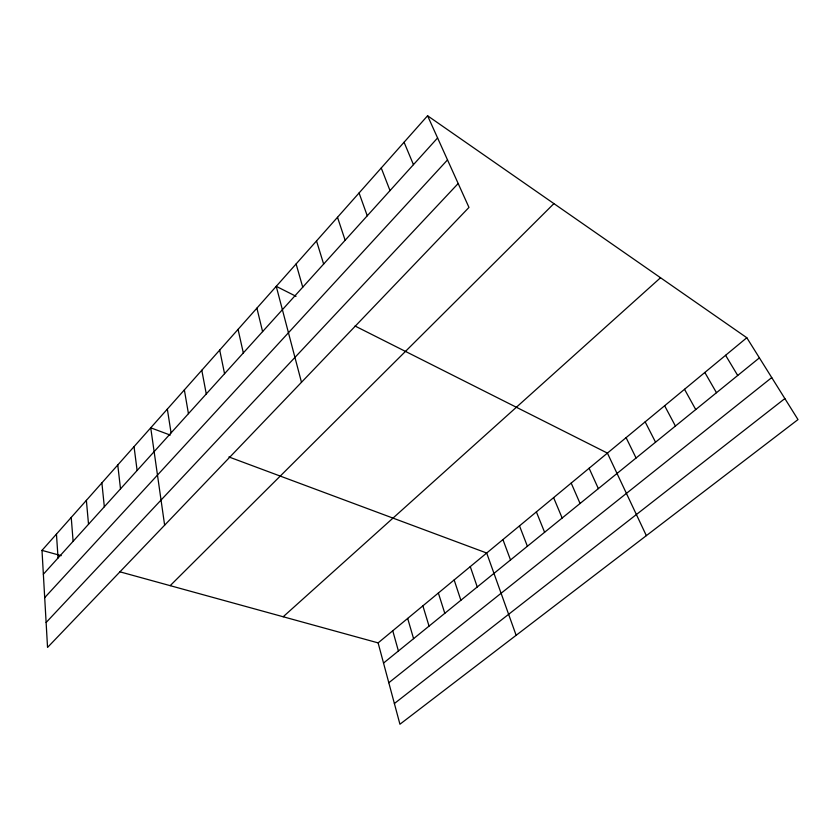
<?xml version="1.0" encoding="UTF-8"?>
<svg xmlns="http://www.w3.org/2000/svg" width="840" height="840" viewBox="0 0 840 840"><rect width="100%" height="100%" fill="white"/><g stroke="black" fill="none" stroke-linecap="round" stroke-linejoin="round"><path stroke-width="1.26" d="M427.57 115.763L468.972 207.417L47.544 647.441L42 550.379L427.57 115.763L746.812 337.733L798 419.58L399.935 724.238L378.116 642.884L119.784 571.788M43.365 574.235L437.588 137.949M44.699 597.629L447.51 159.904M46.116 622.503L458.178 183.509M170.173 585.659L553.917 203.606M283.185 616.76L660.534 277.736M378.116 642.884L746.812 337.733M383.523 663.075L759.402 357.861M388.805 682.752L771.74 377.591M394.38 703.542L784.865 398.57M42 550.379L61.215 555.671M170.258 435.089L150.728 427.812L164.63 525.189M228.9 456.95L486.685 553.025L516.138 635.303M296.026 296.3L276.244 286.335L301.487 382.294M355.026 326.004L607.415 453.106L646.349 535.647M725.592 355.288L737.709 375.48M704.833 372.477L716.489 392.711M684.516 389.288L695.73 409.563M664.629 405.752L675.423 426.058M645.162 421.869L655.547 442.197M626.094 437.651L636.079 458M589.113 468.248L598.364 488.639M571.19 483.084L580.073 503.486M553.613 497.637L562.159 518.028M404.072 142.254L413.448 164.661M536.382 511.896L544.603 532.287M381.245 167.979L390.012 190.596M519.498 525.871L527.394 546.263M502.929 539.585L510.521 559.965M359.069 192.98L367.258 215.786M470.264 566.611L477.257 586.971M337.502 217.287L345.135 240.261M454.156 579.947L460.877 600.275M438.365 593.009L444.801 613.326M316.522 240.933L323.642 264.054M422.877 605.84L429.041 626.125M407.673 618.419L413.584 638.673M296.111 263.949L302.736 287.185M392.753 630.767L398.412 650.99M256.904 308.144L262.595 331.611M238.056 329.385L243.327 352.937M219.702 350.081L224.553 373.706M201.799 370.251L206.273 393.95M184.359 389.918L188.444 413.669M167.339 409.101L171.077 432.894M134.043 446.628L137.109 470.484M117.768 464.971L120.508 488.849M101.882 482.885L104.328 506.772M86.373 500.367L88.526 524.255M71.232 517.43L73.111 541.317M56.448 534.093L58.055 557.97"/></g></svg>
